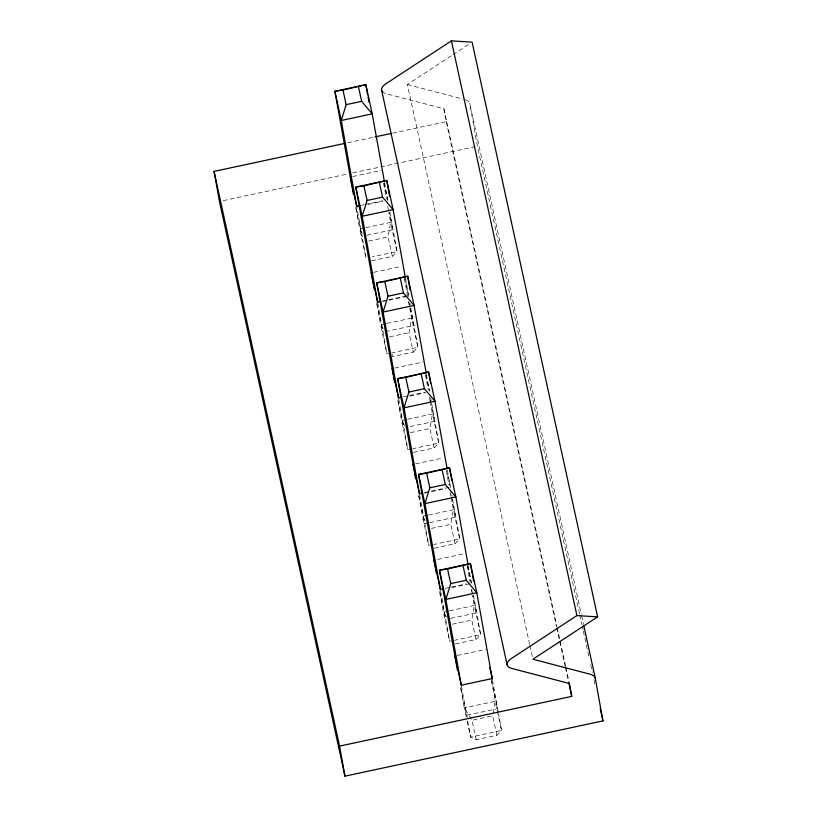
<?xml version="1.0" encoding="UTF-8"?>
<svg xmlns="http://www.w3.org/2000/svg" width="817" height="817" viewBox="0 0 817 817"><rect width="100%" height="100%" fill="white"/><g stroke="black" fill="none" stroke-linecap="round" stroke-linejoin="round"><path stroke-width="0.61" stroke-dasharray="4.08 3.06" d="M371.674 260.797L392.313 256.385L388.065 236.92L390.618 222.367L388.81 212.349M392.058 354.149L392.589 356.59L413.228 352.168L408.98 332.703L411.533 318.15L408.377 300.625M413.514 452.373L434.144 447.951L429.895 428.486L432.448 413.933L430.651 403.925M434.43 548.156L455.069 543.734L450.81 524.269L453.364 509.716L451.566 499.708M455.345 643.939L475.984 639.527L471.736 620.062L474.289 605.509L472.481 595.491M493.08 713.415L495.204 701.292L491.374 680.01M392.313 256.385L396.991 251.554L389.903 212.154M413.228 352.168L417.906 347.348L410.022 303.526M434.144 447.951L438.821 443.131L430.712 398.063M455.069 543.734L459.746 538.914L451.862 495.102M475.984 639.527L480.662 634.697L473.125 592.795M467.171 721.299L470.623 737.118L476.26 739.732L496.899 735.31L501.577 730.49L498.656 714.211M529.641 644.286L407.397 84.539L451.954 55.352M453.016 54.657L468.927 44.241M347.623 142.791L373.839 137.185M392.558 133.171L446.235 121.672L443.917 108.804L385.828 93.608A26.379 8.711 -12.3 0 1 382.887 92.096M223.204 200.635L347.828 173.95M352.811 172.877L474.943 146.723M352.791 176.543L381.273 170.436M361.645 205.2L364.116 204.669M365.362 204.413L382.693 200.696M368.099 204.454L382.959 201.278M364.607 227.933L359.654 228.995L366.036 258.192L356.692 206.262M365.853 227.667L390.618 222.367L396.991 251.554L372.225 256.865M367.047 235.245L393.048 229.669L389.331 212.645M368.641 241.076L388.065 236.92M373.706 272.327L400.953 266.495M382.56 300.993L387.513 299.931M388.749 299.665L408.561 295.417L404.844 278.393M382.826 301.565L387.779 300.503M389.025 300.237L406.355 296.53M385.532 323.716L380.579 324.778L386.952 353.975L390.669 353.179M386.768 323.45L411.533 318.15L417.906 347.348L391.905 352.913M385.491 331.559L413.974 325.462L408.919 302.351M389.556 336.859L408.98 332.703M394.631 368.11L423.104 362.013M403.475 396.776L408.429 395.714M409.674 395.448L424.534 392.262M409.94 396.031L426.035 392.579M406.447 419.499L401.494 420.561L407.867 449.758L411.584 448.962M407.683 419.233L432.448 413.933L438.821 443.131L412.82 448.696M410.124 426.545L434.889 421.245L429.579 396.919M410.471 432.653L429.895 428.486M415.547 463.893L442.783 458.061M424.401 492.559L450.402 486.993L446.95 471.174M424.666 493.141L445.714 488.627M427.362 515.292L422.409 516.354L428.782 545.542L432.499 544.745M428.598 515.027L453.364 509.716L459.746 538.914L433.735 544.49M428.568 522.87L424.85 523.656L418.743 495.684M429.803 522.604L455.804 517.028L450.759 493.917M431.396 528.436L450.81 524.269M437.698 559.42L464.944 553.579M445.316 588.342L450.269 587.29M451.505 587.025L466.364 583.838M451.77 587.597L470.347 583.624M448.278 611.075L443.325 612.137L449.707 641.335L453.425 640.538M449.524 610.81L474.289 605.509L480.662 634.697L454.66 640.273M450.718 618.387L476.719 612.821L473.002 595.787M452.312 624.219L471.736 620.062M457.377 655.469L485.86 649.372M407.397 84.539L463.065 99.092M465.486 99.725L468.437 101.247L469.714 103.279L581.336 614.415M362.248 233.111L359.654 228.995L355.824 207.712M383.163 328.894L380.579 324.778L376.749 303.495M404.732 425.708L401.494 420.561L397.665 399.278M425.003 520.46L422.409 516.354L418.58 495.071M446.562 617.274L443.325 612.137L439.495 590.854M471.368 719.236L464.25 707.92L460.42 686.637M581.612 615.661L583.512 624.382M579.529 613.69L477.434 146.192L469.714 103.279M579.804 614.935L581.98 624.913M582.255 626.159L583.072 629.897M583.338 631.143L589.333 658.573M590.691 664.803L592.325 672.279M593.959 679.764L595.317 685.994M443.917 108.804L556.898 626.169M557.174 627.415L559.89 639.885M560.166 641.131L565.609 666.059M565.885 667.305L569.153 682.266M446.235 121.672L556.489 626.578M556.765 627.824L565.211 666.468M565.476 667.714L568.469 681.429M529.916 645.532L532.633 658.002M383.929 182.6L387.646 199.634M426.025 375.391L429.487 391.21M467.6 565.752L471.317 582.776M471.675 589.7L472.737 594.572M491.262 679.407L497.645 708.605L466.681 715.232L460.308 686.035M496.899 735.31L492.651 715.845L472.012 720.267L476.26 739.732M355.722 207.109L362.094 236.307M376.637 302.893L383.01 332.09M397.818 399.891L403.935 427.873M439.658 591.467L445.765 619.449M466.109 716.438L464.25 707.92L495.204 701.292L501.577 730.49L470.623 737.118L467.692 720.839M492.467 679.815L498.421 712.965M468.274 565.844L471.429 583.379M467.079 565.446L470.122 582.368M471.358 589.231L472.257 594.235M447.359 470.061L450.504 487.586M446.276 470.316L448.982 485.329M450.218 492.191L451.341 498.452M426.433 374.278L429.364 390.557M425.361 374.523L428.169 390.148M429.517 397.665L430.426 402.669M405.518 278.495L408.898 297.265M404.446 278.74L407.591 296.265M384.603 182.702L388.208 202.739M383.633 183.559L386.451 199.225M387.687 206.088L388.586 211.092M461.391 685.79L467.467 719.593M440.7 591.253L449.707 641.335M419.672 494.877L428.782 545.542M398.747 399.084L407.867 449.758M377.832 303.301L386.952 353.975"/><path stroke-width="1.23" d="M353.465 194.589L334.878 91.29L342.977 90.064L346.163 104.658L341.261 120.487L356.794 206.864M373.369 284.714L355.793 187.073L363.892 185.847L367.088 200.451L362.176 216.27L377.72 302.647M394.631 382.407L376.719 282.856L384.817 281.63L388.004 296.234L383.091 312.053L398.635 398.43M415.649 478.793L397.634 378.649L405.732 377.423L408.919 392.017L404.007 407.836L419.55 494.224M436.349 573.33L418.549 474.432L426.648 473.206L429.834 487.8L424.932 503.629L440.465 590.007M457.489 670.369L439.475 570.215L447.563 568.989L450.759 583.593L445.847 599.412L461.391 685.79M345.121 143.332L214.054 171.396L219.467 201.431L344.968 776.15L602.946 720.9L595.225 677.987L593.939 675.955L590.997 674.444L532.909 659.248L597.615 616.866L472.114 42.157L451.403 40.85L388.065 82.374A26.379 8.711 -12.3 0 0 382.887 92.096M597.615 616.866L576.914 615.569L513.576 657.082A26.379 8.711 -12.3 0 0 511.34 668.326L569.429 683.512L571.737 696.39L339.566 746.115L344.968 776.15M342.977 90.064L365.832 84.662L372.215 113.849L384.378 181.456M363.892 185.847L386.758 180.445L393.13 209.642L405.293 277.239M384.817 281.63L407.673 276.228L414.045 305.425L426.208 373.022M405.732 377.423L428.588 372.011L434.971 401.208L447.134 468.815M426.648 473.206L449.513 467.804L455.886 496.991L468.049 564.598M447.563 568.989L470.429 563.587L476.801 592.785L492.345 679.162M346.163 104.658L361.645 101.349L372.215 113.849L341.261 120.487L334.878 91.29L365.832 84.662L367.64 94.67M375.085 136.909L391.312 133.437M367.088 200.451L382.56 197.132L393.13 209.642L362.176 216.27L355.793 187.073L386.758 180.445L389.678 196.713M360.409 205.465L356.692 206.262L350.319 177.064M388.004 296.234L403.475 292.915L414.045 305.425L383.091 312.053L376.719 282.856L407.673 276.228L410.154 290.004M380.089 301.524L377.607 302.055L371.235 272.858M408.919 392.017L424.401 388.708L434.971 401.208L404.007 407.836L397.634 378.649L428.588 372.011L430.62 383.285M401.004 397.307L398.522 397.838L392.15 368.641M429.834 487.8L445.316 484.491L455.886 496.991L424.932 503.629L418.549 474.432L449.513 467.804L451.76 480.325M421.919 493.09L419.448 493.621L413.065 464.424M450.759 583.593L466.231 580.274L476.801 592.785L445.847 599.412L439.475 570.215L470.429 563.587L472.226 573.605M442.834 588.873L440.363 589.404L433.99 560.217M583.787 625.628L595.225 677.987M600.219 708.441L602.946 720.9M451.403 40.85L576.914 615.569M568.744 682.675L571.737 696.39M381.6 90.064L507.112 664.772M489.843 667.612L492.232 678.559L461.278 685.197L454.906 656M358.459 86.745L361.645 101.349M379.374 182.538L382.56 197.132M400.289 278.321L403.475 292.915M421.215 374.104L424.401 388.708M442.13 469.887L445.316 484.491M463.045 565.681L466.231 580.274M214.054 171.396L339.566 746.115M472.675 576.108L473.584 581.112M368.089 97.172L368.988 102.186M373.706 286.624L374.155 289.126"/></g></svg>
